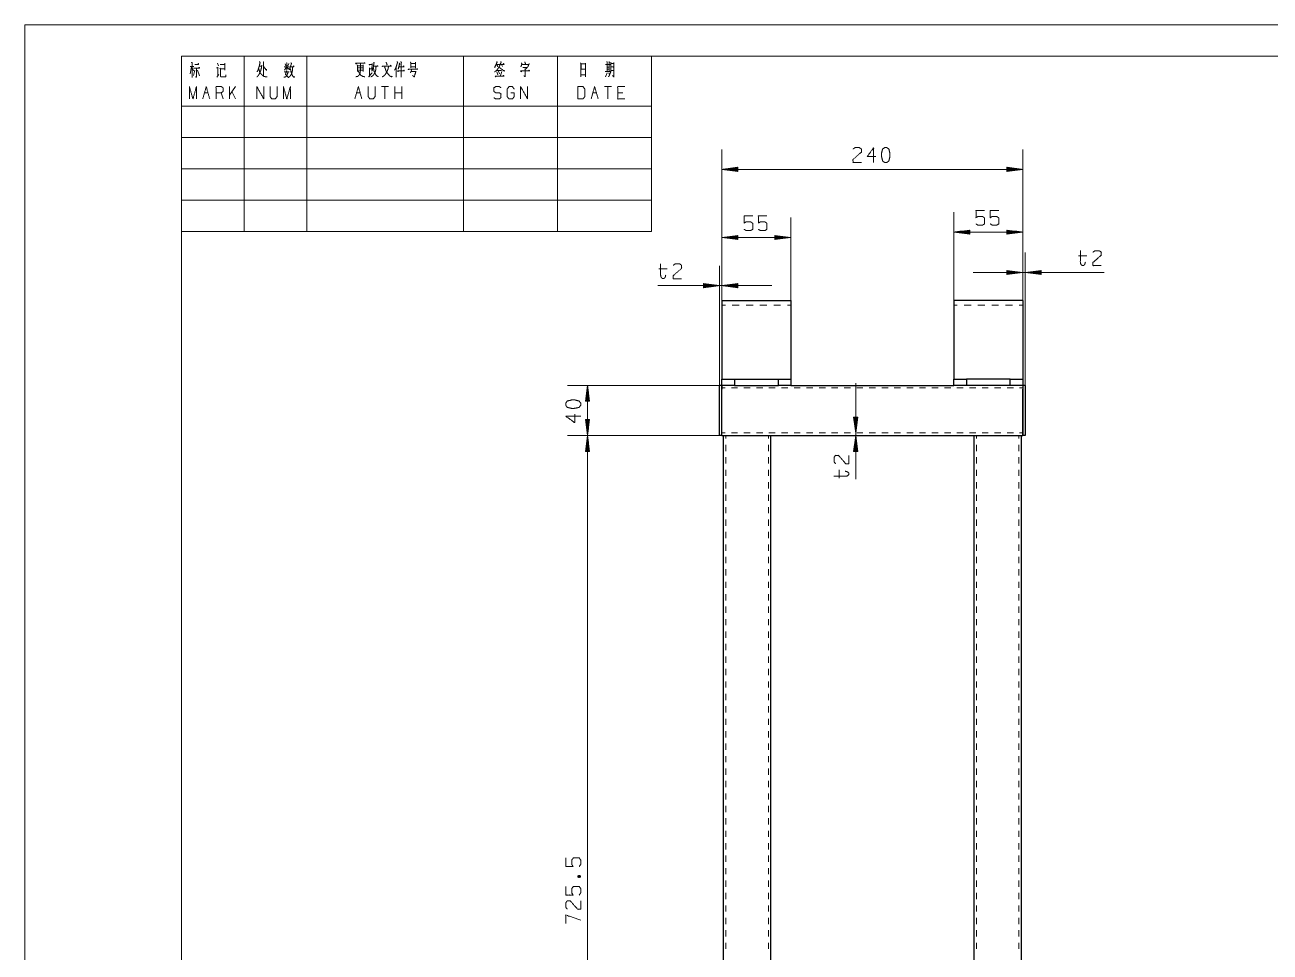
# Model space of a CAD drawing. Header units: millimetres. Extents: x 2210 to 79821, y -19430 to 2344.
# Drawn here: x 3394.1 to 3592.8, y 1641.8 to 1789.8 of the extents above; entities that cross this region are included whole.
import ezdxf

# ---------------------------------------------------------------- set-up
doc = ezdxf.new("R2010")
doc.units = ezdxf.units.MM
doc.layers.add('101', color=7, linetype='Continuous', true_color=0xffffff)

msp = doc.modelspace()

# ---------------------------------------------------------------- linework, layer by layer
at = {"layer": '101', "color": 133, "linetype": 'Continuous', "lineweight": 18}
for p, q in [((3814.08, 1789.82), (3394.08, 1789.82)), ((3394.08, 1789.82), (3394.08, 1492.82)), ((3419.08, 1784.82), (3494.08, 1784.82)), ((3419.08, 1784.82), (3419.08, 1497.82)), ((3419.08, 1784.82), (3494.08, 1784.82)), ((3419.08, 1784.82), (3494.08, 1784.82)), ((3809.08, 1784.82), (3419.08, 1784.82)), ((3419.08, 1784.82), (3419.08, 1756.82)), ((3429.08, 1784.82), (3429.08, 1756.82)), ((3439.08, 1784.82), (3439.08, 1756.82)), ((3464.08, 1784.82), (3464.08, 1756.82)), ((3479.08, 1784.82), (3479.08, 1756.82)), ((3494.08, 1784.82), (3494.08, 1756.82)), ((3419.08, 1776.82), (3494.08, 1776.82)), ((3419.08, 1771.82), (3494.08, 1771.82)), ((3419.08, 1766.82), (3494.08, 1766.82)), ((3419.08, 1761.82), (3494.08, 1761.82)), ((3419.08, 1756.82), (3494.08, 1756.82))]:
    msp.add_line(p, q, dxfattribs=at)
at = {"layer": '101', "color": 72, "linetype": 'Continuous', "lineweight": 18}
for p, q in [((3420.65, 1783.12), (3420.43, 1782.01)), ((3420.44, 1783.19), (3421.06, 1783.19)), ((3420.77, 1782.96), (3420.99, 1782.48)), ((3421.19, 1782.61), (3420.96, 1781.74)), ((3421.64, 1782.59), (3421.95, 1781.7)), ((3424.82, 1783.7), (3424.95, 1783.31)), ((3425.21, 1782.9), (3425.3, 1782.79)), ((3431.5, 1783.23), (3431.85, 1783.23)), ((3435.77, 1783.02), (3435.5, 1782.61)), ((3435.61, 1783.6), (3435.74, 1783.31)), ((3435.96, 1783), (3436.19, 1782.73)), ((3436.22, 1783.64), (3436.03, 1783.31)), ((3447.18, 1782.59), (3448.06, 1782.59)), ((3447.19, 1783.31), (3448.07, 1783.31)), ((3447.19, 1782.96), (3448.06, 1782.96)), ((3448.09, 1783.45), (3448.09, 1782.38)), ((3449.08, 1782.98), (3449.08, 1781.72)), ((3449.09, 1782.83), (3449.43, 1782.83)), ((3449.48, 1783.64), (3449.45, 1782.71)), ((3453.35, 1783.1), (3453.35, 1781.47)), ((3455.63, 1783.68), (3456.4, 1783.68)), ((3455.63, 1783.1), (3456.4, 1783.1)), ((3455.81, 1782.73), (3455.63, 1782.15)), ((3456.41, 1783.87), (3456.41, 1782.92)), ((3470.12, 1783.5), (3470.29, 1783.16)), ((3486.94, 1782.77), (3487.33, 1782.77)), ((3487.3, 1783.95), (3487.4, 1783.81)), ((3424.73, 1781.45), (3425.01, 1781.9)), ((3435.47, 1782.3), (3436.24, 1782.3)), ((3455.68, 1782.38), (3456.41, 1782.38)), ((3469.39, 1782.34), (3469.56, 1781.84)), ((3469.43, 1782.54), (3470.15, 1782.54)), ((3469.68, 1782.44), (3469.84, 1782.03)), ((3470.2, 1782.38), (3470, 1781.72)), ((3486.99, 1782.15), (3486.73, 1781.53)), ((3487.26, 1782.19), (3487.36, 1781.86)), ((3487.83, 1781.76), (3488.08, 1781.51)), ((3422.74, 1778.99), (3423.3, 1778.99)), ((3425.7, 1778), (3425.42, 1778.99)), ((3427.67, 1779.97), (3426.71, 1778.6)), ((3426.71, 1778), (3426.71, 1779.97)), ((3427.67, 1778), (3427.12, 1779.18)), ((3447.02, 1778.99), (3447.57, 1778.99)), ((3452.09, 1779.97), (3450.98, 1779.97)), ((3451.54, 1779.97), (3451.54, 1778)), ((3453.1, 1778), (3453.1, 1779.97)), ((3454.22, 1778.99), (3453.1, 1778.99)), ((3454.22, 1778), (3454.22, 1779.97)), ((3484.73, 1778.99), (3485.28, 1778.99)), ((3487.68, 1779.97), (3486.57, 1779.97)), ((3487.13, 1779.97), (3487.13, 1778)), ((3489.53, 1778.99), (3488.69, 1778.99)), ((3562.25, 1752.96), (3563.58, 1752.96)), ((3495.27, 1750.86), (3496.6, 1750.86)), ((3524.01, 1717.47), (3524.01, 1718.8)), ((3482.33, 1653.77), (3482.75, 1653.93))]:
    msp.add_line(p, q, dxfattribs=at)
at = {"layer": '101', "color": 22, "linetype": 'Continuous', "lineweight": 18}
for p, q in [((3505.33, 1724.86), (3505.33, 1769.93)), ((3553.33, 1724.26), (3553.33, 1769.93)), ((3507.87, 1767.09), (3505.33, 1766.75)), ((3505.33, 1766.75), (3507.87, 1766.42)), ((3505.33, 1766.75), (3553.33, 1766.75)), ((3507.87, 1766.78), (3505.52, 1766.78)), ((3507.87, 1766.73), (3505.52, 1766.73)), ((3507.87, 1766.83), (3505.9, 1766.83)), ((3507.87, 1766.68), (3505.9, 1766.68)), ((3507.87, 1766.88), (3506.29, 1766.88)), ((3507.87, 1766.93), (3506.68, 1766.93)), ((3507.87, 1766.98), (3507.06, 1766.98)), ((3507.87, 1767.03), (3507.45, 1767.03)), ((3507.87, 1767.08), (3507.83, 1767.08)), ((3507.87, 1767.08), (3507.83, 1767.08)), ((3507.87, 1766.42), (3507.87, 1767.09)), ((3550.79, 1767.09), (3550.79, 1766.42)), ((3553.33, 1766.75), (3550.79, 1767.09)), ((3550.79, 1767.08), (3550.82, 1767.08)), ((3550.79, 1767.08), (3550.82, 1767.08)), ((3550.79, 1767.03), (3551.2, 1767.03)), ((3550.79, 1766.98), (3551.59, 1766.98)), ((3550.79, 1766.93), (3551.98, 1766.93)), ((3550.79, 1766.88), (3552.36, 1766.88)), ((3550.79, 1766.83), (3552.75, 1766.83)), ((3550.79, 1766.78), (3553.13, 1766.78)), ((3550.79, 1766.42), (3553.33, 1766.75)), ((3550.79, 1766.73), (3553.13, 1766.73)), ((3550.79, 1766.68), (3552.75, 1766.68)), ((3507.87, 1766.63), (3506.29, 1766.63)), ((3507.87, 1766.57), (3506.68, 1766.57)), ((3507.87, 1766.52), (3507.06, 1766.52)), ((3507.87, 1766.47), (3507.45, 1766.47)), ((3507.87, 1766.42), (3507.83, 1766.42)), ((3507.87, 1766.42), (3507.83, 1766.42)), ((3550.79, 1766.63), (3552.36, 1766.63)), ((3550.79, 1766.57), (3551.98, 1766.57)), ((3550.79, 1766.52), (3551.59, 1766.52)), ((3550.79, 1766.47), (3551.2, 1766.47)), ((3550.79, 1766.42), (3550.82, 1766.42)), ((3550.79, 1766.42), (3550.82, 1766.42)), ((3505.33, 1745.8), (3505.33, 1759.05)), ((3516.33, 1745.8), (3516.33, 1759.05)), ((3542.33, 1745.8), (3542.33, 1759.91)), ((3553.33, 1745.8), (3553.33, 1759.91)), ((3544.87, 1757.07), (3542.33, 1756.73)), ((3544.87, 1756.76), (3542.52, 1756.76)), ((3544.87, 1756.81), (3542.9, 1756.81)), ((3544.87, 1756.86), (3543.29, 1756.86)), ((3544.87, 1756.91), (3543.68, 1756.91)), ((3544.87, 1756.96), (3544.06, 1756.96)), ((3544.87, 1757.01), (3544.45, 1757.01)), ((3544.87, 1757.06), (3544.83, 1757.06)), ((3544.87, 1757.06), (3544.83, 1757.06)), ((3544.87, 1756.4), (3544.87, 1757.07)), ((3553.33, 1756.73), (3550.79, 1757.07)), ((3550.79, 1757.07), (3550.79, 1756.4)), ((3550.79, 1757.06), (3550.82, 1757.06)), ((3550.79, 1757.06), (3550.82, 1757.06)), ((3550.79, 1757.01), (3551.2, 1757.01)), ((3550.79, 1756.96), (3551.59, 1756.96)), ((3550.79, 1756.91), (3551.98, 1756.91)), ((3550.79, 1756.86), (3552.36, 1756.86)), ((3550.79, 1756.81), (3552.75, 1756.81)), ((3550.79, 1756.76), (3553.13, 1756.76)), ((3507.87, 1756.21), (3505.33, 1755.87)), ((3505.33, 1755.87), (3516.33, 1755.87)), ((3505.33, 1755.87), (3507.87, 1755.54)), ((3507.87, 1755.9), (3505.52, 1755.9)), ((3507.87, 1755.85), (3505.52, 1755.85)), ((3507.87, 1755.95), (3505.9, 1755.95)), ((3507.87, 1755.8), (3505.9, 1755.8)), ((3507.87, 1756), (3506.29, 1756)), ((3507.87, 1755.75), (3506.29, 1755.75)), ((3507.87, 1756.05), (3506.68, 1756.05)), ((3507.87, 1755.7), (3506.68, 1755.7)), ((3507.87, 1756.1), (3507.06, 1756.1)), ((3507.87, 1755.64), (3507.06, 1755.64)), ((3507.87, 1756.15), (3507.45, 1756.15)), ((3507.87, 1755.59), (3507.45, 1755.59)), ((3507.87, 1756.2), (3507.83, 1756.2)), ((3507.87, 1756.2), (3507.83, 1756.2)), ((3507.87, 1755.54), (3507.83, 1755.54)), ((3507.87, 1755.54), (3507.83, 1755.54)), ((3507.87, 1755.54), (3507.87, 1756.21)), ((3513.79, 1756.21), (3513.79, 1755.54)), ((3516.33, 1755.87), (3513.79, 1756.21)), ((3513.79, 1756.2), (3513.82, 1756.2)), ((3513.79, 1756.2), (3513.82, 1756.2)), ((3513.79, 1756.15), (3514.2, 1756.15)), ((3513.79, 1756.1), (3514.59, 1756.1)), ((3513.79, 1756.05), (3514.98, 1756.05)), ((3513.79, 1756), (3515.36, 1756)), ((3513.79, 1755.95), (3515.75, 1755.95)), ((3513.79, 1755.9), (3516.13, 1755.9)), ((3513.79, 1755.54), (3516.33, 1755.87)), ((3513.79, 1755.85), (3516.13, 1755.85)), ((3513.79, 1755.8), (3515.75, 1755.8)), ((3513.79, 1755.75), (3515.36, 1755.75)), ((3513.79, 1755.7), (3514.98, 1755.7)), ((3513.79, 1755.64), (3514.59, 1755.64)), ((3513.79, 1755.59), (3514.2, 1755.59)), ((3513.79, 1755.54), (3513.82, 1755.54)), ((3513.79, 1755.54), (3513.82, 1755.54)), ((3553.33, 1756.73), (3542.33, 1756.73)), ((3542.33, 1756.73), (3544.87, 1756.4)), ((3544.87, 1756.71), (3542.52, 1756.71)), ((3544.87, 1756.66), (3542.9, 1756.66)), ((3544.87, 1756.61), (3543.29, 1756.61)), ((3544.87, 1756.56), (3543.68, 1756.56)), ((3544.87, 1756.5), (3544.06, 1756.5)), ((3544.87, 1756.45), (3544.45, 1756.45)), ((3544.87, 1756.4), (3544.83, 1756.4)), ((3544.87, 1756.4), (3544.83, 1756.4)), ((3550.79, 1756.4), (3553.33, 1756.73)), ((3550.79, 1756.71), (3553.13, 1756.71)), ((3550.79, 1756.66), (3552.75, 1756.66)), ((3550.79, 1756.61), (3552.36, 1756.61)), ((3550.79, 1756.56), (3551.98, 1756.56)), ((3550.79, 1756.5), (3551.59, 1756.5)), ((3550.79, 1756.45), (3551.2, 1756.45)), ((3550.79, 1756.4), (3550.82, 1756.4)), ((3550.79, 1756.4), (3550.82, 1756.4)), ((3553.33, 1732.26), (3553.33, 1753.46)), ((3553.73, 1732.26), (3553.73, 1753.46)), ((3504.93, 1732.26), (3504.93, 1751.37)), ((3505.33, 1741.85), (3505.33, 1751.37)), ((3545.39, 1750.29), (3566.31, 1750.29)), ((3553.33, 1750.29), (3550.79, 1750.62)), ((3550.79, 1750.62), (3550.82, 1750.62)), ((3550.79, 1750.62), (3550.79, 1749.95)), ((3550.79, 1750.62), (3550.82, 1750.62)), ((3550.79, 1750.57), (3551.2, 1750.57)), ((3550.79, 1750.52), (3551.59, 1750.52)), ((3550.79, 1750.47), (3551.98, 1750.47)), ((3550.79, 1750.41), (3552.36, 1750.41)), ((3550.79, 1750.36), (3552.75, 1750.36)), ((3550.79, 1750.31), (3553.13, 1750.31)), ((3550.79, 1749.95), (3553.33, 1750.29)), ((3550.79, 1750.26), (3553.13, 1750.26)), ((3550.79, 1750.21), (3552.75, 1750.21)), ((3550.79, 1750.16), (3552.36, 1750.16)), ((3550.79, 1750.11), (3551.98, 1750.11)), ((3550.79, 1750.06), (3551.59, 1750.06)), ((3550.79, 1750.01), (3551.2, 1750.01)), ((3550.79, 1749.96), (3550.82, 1749.96)), ((3550.79, 1749.96), (3550.82, 1749.96)), ((3556.27, 1750.62), (3553.73, 1750.29)), ((3553.73, 1750.29), (3556.27, 1749.95)), ((3556.27, 1750.31), (3553.92, 1750.31)), ((3556.27, 1750.26), (3553.92, 1750.26)), ((3556.27, 1750.36), (3554.3, 1750.36)), ((3556.27, 1750.21), (3554.3, 1750.21)), ((3556.27, 1750.41), (3554.69, 1750.41)), ((3556.27, 1750.16), (3554.69, 1750.16)), ((3556.27, 1750.47), (3555.08, 1750.47)), ((3556.27, 1750.11), (3555.08, 1750.11)), ((3556.27, 1750.52), (3555.46, 1750.52)), ((3556.27, 1750.06), (3555.46, 1750.06)), ((3556.27, 1750.57), (3555.85, 1750.57)), ((3556.27, 1750.01), (3555.85, 1750.01)), ((3556.27, 1750.62), (3556.23, 1750.62)), ((3556.27, 1750.62), (3556.23, 1750.62)), ((3556.27, 1749.96), (3556.23, 1749.96)), ((3556.27, 1749.96), (3556.23, 1749.96)), ((3556.27, 1749.95), (3556.27, 1750.62)), ((3513.26, 1748.19), (3495.09, 1748.19)), ((3502.39, 1748.53), (3502.39, 1747.86)), ((3504.93, 1748.19), (3502.39, 1748.53)), ((3502.39, 1748.52), (3502.42, 1748.52)), ((3502.39, 1748.52), (3502.42, 1748.52)), ((3502.39, 1748.47), (3502.8, 1748.47)), ((3502.39, 1748.42), (3503.19, 1748.42)), ((3502.39, 1748.37), (3503.58, 1748.37)), ((3502.39, 1748.32), (3503.96, 1748.32)), ((3502.39, 1748.27), (3504.35, 1748.27)), ((3502.39, 1748.22), (3504.73, 1748.22)), ((3502.39, 1747.86), (3504.93, 1748.19)), ((3502.39, 1748.17), (3504.73, 1748.17)), ((3502.39, 1748.12), (3504.35, 1748.12)), ((3502.39, 1748.07), (3503.96, 1748.07)), ((3502.39, 1748.02), (3503.58, 1748.02)), ((3502.39, 1747.97), (3503.19, 1747.97)), ((3502.39, 1747.92), (3502.8, 1747.92)), ((3502.39, 1747.86), (3502.42, 1747.86)), ((3502.39, 1747.86), (3502.42, 1747.86)), ((3507.87, 1748.53), (3505.33, 1748.19)), ((3505.33, 1748.19), (3507.87, 1747.86)), ((3507.87, 1748.22), (3505.52, 1748.22)), ((3507.87, 1748.17), (3505.52, 1748.17)), ((3507.87, 1748.27), (3505.9, 1748.27)), ((3507.87, 1748.12), (3505.9, 1748.12)), ((3507.87, 1748.32), (3506.29, 1748.32)), ((3507.87, 1748.07), (3506.29, 1748.07)), ((3507.87, 1748.37), (3506.68, 1748.37)), ((3507.87, 1748.02), (3506.68, 1748.02)), ((3507.87, 1748.42), (3507.06, 1748.42)), ((3507.87, 1747.97), (3507.06, 1747.97)), ((3507.87, 1748.47), (3507.45, 1748.47)), ((3507.87, 1747.92), (3507.45, 1747.92)), ((3507.87, 1748.52), (3507.83, 1748.52)), ((3507.87, 1748.52), (3507.83, 1748.52)), ((3507.87, 1747.86), (3507.83, 1747.86)), ((3507.87, 1747.86), (3507.83, 1747.86)), ((3507.87, 1747.86), (3507.87, 1748.53)), ((3504.93, 1732.26), (3480.7, 1732.26)), ((3483.87, 1732.26), (3483.54, 1729.72)), ((3483.69, 1729.72), (3483.69, 1730.91)), ((3483.74, 1729.72), (3483.74, 1731.3)), ((3483.8, 1729.72), (3483.8, 1731.68)), ((3483.85, 1729.72), (3483.85, 1732.07)), ((3483.87, 1724.26), (3483.87, 1732.26)), ((3484.21, 1729.72), (3483.87, 1732.26)), ((3483.9, 1729.72), (3483.9, 1732.07)), ((3483.95, 1729.72), (3483.95, 1731.68)), ((3484, 1729.72), (3484, 1731.3)), ((3484.05, 1729.72), (3484.05, 1730.91)), ((3526.68, 1717.3), (3526.68, 1732.6)), ((3483.54, 1729.72), (3483.54, 1729.75)), ((3483.54, 1729.72), (3483.54, 1729.75)), ((3483.54, 1729.72), (3484.21, 1729.72)), ((3483.59, 1729.72), (3483.59, 1730.14)), ((3483.64, 1729.72), (3483.64, 1730.52)), ((3484.1, 1729.72), (3484.1, 1730.52)), ((3484.15, 1729.72), (3484.15, 1730.14)), ((3484.2, 1729.72), (3484.2, 1729.75)), ((3484.2, 1729.72), (3484.2, 1729.75)), ((3526.34, 1727.2), (3526.68, 1724.66)), ((3527.01, 1727.2), (3526.34, 1727.2)), ((3526.35, 1727.2), (3526.35, 1727.17)), ((3526.35, 1727.2), (3526.35, 1727.17)), ((3526.4, 1727.2), (3526.4, 1726.78)), ((3526.45, 1727.2), (3526.45, 1726.4)), ((3526.5, 1727.2), (3526.5, 1726.01)), ((3526.55, 1727.2), (3526.55, 1725.62)), ((3526.6, 1727.2), (3526.6, 1725.24)), ((3526.65, 1727.2), (3526.65, 1724.85)), ((3526.68, 1724.66), (3527.01, 1727.2)), ((3526.7, 1727.2), (3526.7, 1724.85)), ((3526.75, 1727.2), (3526.75, 1725.24)), ((3526.81, 1727.2), (3526.81, 1725.62)), ((3526.86, 1727.2), (3526.86, 1726.01)), ((3526.91, 1727.2), (3526.91, 1726.4)), ((3526.96, 1727.2), (3526.96, 1726.78)), ((3527.01, 1727.2), (3527.01, 1727.17)), ((3527.01, 1727.2), (3527.01, 1727.17)), ((3483.54, 1726.8), (3483.87, 1724.26)), ((3484.21, 1726.8), (3483.54, 1726.8)), ((3483.54, 1726.8), (3483.54, 1726.77)), ((3483.54, 1726.8), (3483.54, 1726.77)), ((3483.59, 1726.8), (3483.59, 1726.38)), ((3483.64, 1726.8), (3483.64, 1726)), ((3483.69, 1726.8), (3483.69, 1725.61)), ((3483.74, 1726.8), (3483.74, 1725.22)), ((3483.8, 1726.8), (3483.8, 1724.84)), ((3483.85, 1726.8), (3483.85, 1724.45)), ((3483.87, 1724.26), (3484.21, 1726.8)), ((3483.9, 1726.8), (3483.9, 1724.45)), ((3483.95, 1726.8), (3483.95, 1724.84)), ((3484, 1726.8), (3484, 1725.22)), ((3484.05, 1726.8), (3484.05, 1725.61)), ((3484.1, 1726.8), (3484.1, 1726)), ((3484.15, 1726.8), (3484.15, 1726.38)), ((3484.2, 1726.8), (3484.2, 1726.77)), ((3484.2, 1726.8), (3484.2, 1726.77)), ((3505.93, 1724.26), (3480.7, 1724.26)), ((3504.93, 1724.26), (3480.7, 1724.26)), ((3483.87, 1724.26), (3483.54, 1721.72)), ((3483.74, 1721.72), (3483.74, 1723.3)), ((3483.8, 1721.72), (3483.8, 1723.68)), ((3483.85, 1721.72), (3483.85, 1724.07)), ((3484.21, 1721.72), (3483.87, 1724.26)), ((3483.87, 1579.16), (3483.87, 1724.26)), ((3483.9, 1721.72), (3483.9, 1724.07)), ((3483.95, 1721.72), (3483.95, 1723.68)), ((3484, 1721.72), (3484, 1723.3)), ((3526.68, 1724.26), (3526.34, 1721.72)), ((3526.55, 1721.72), (3526.55, 1723.3)), ((3526.6, 1721.72), (3526.6, 1723.68)), ((3526.65, 1721.72), (3526.65, 1724.07)), ((3527.01, 1721.72), (3526.68, 1724.26)), ((3526.7, 1721.72), (3526.7, 1724.07)), ((3526.75, 1721.72), (3526.75, 1723.68)), ((3526.81, 1721.72), (3526.81, 1723.3)), ((3483.54, 1721.72), (3483.54, 1721.75)), ((3483.54, 1721.72), (3483.54, 1721.75)), ((3483.54, 1721.72), (3484.21, 1721.72)), ((3483.59, 1721.72), (3483.59, 1722.14)), ((3483.64, 1721.72), (3483.64, 1722.52)), ((3483.69, 1721.72), (3483.69, 1722.91)), ((3484.05, 1721.72), (3484.05, 1722.91)), ((3484.1, 1721.72), (3484.1, 1722.52)), ((3484.15, 1721.72), (3484.15, 1722.14)), ((3484.2, 1721.72), (3484.2, 1721.75)), ((3484.2, 1721.72), (3484.2, 1721.75)), ((3526.34, 1721.72), (3527.01, 1721.72)), ((3526.35, 1721.72), (3526.35, 1721.75)), ((3526.35, 1721.72), (3526.35, 1721.75)), ((3526.4, 1721.72), (3526.4, 1722.14)), ((3526.45, 1721.72), (3526.45, 1722.52)), ((3526.5, 1721.72), (3526.5, 1722.91)), ((3526.86, 1721.72), (3526.86, 1722.91)), ((3526.91, 1721.72), (3526.91, 1722.52)), ((3526.96, 1721.72), (3526.96, 1722.14)), ((3527.01, 1721.72), (3527.01, 1721.75)), ((3527.01, 1721.72), (3527.01, 1721.75))]:
    msp.add_line(p, q, dxfattribs=at)
at = {"layer": '101', "color": 92, "linetype": 'Continuous', "lineweight": 25}
for p, q in [((3505.33, 1745.8), (3516.33, 1745.8)), ((3505.33, 1745.8), (3505.33, 1743.26)), ((3516.33, 1745.8), (3516.33, 1743.26)), ((3553.33, 1745.8), (3542.33, 1745.8)), ((3542.33, 1745.8), (3542.33, 1743.26)), ((3553.33, 1745.8), (3553.33, 1743.26)), ((3505.33, 1741.85), (3505.33, 1734.26)), ((3516.33, 1741.85), (3516.33, 1734.26)), ((3542.33, 1741.85), (3542.33, 1734.26)), ((3553.33, 1741.85), (3553.33, 1734.26)), ((3505.33, 1733.26), (3507.33, 1733.26)), ((3505.33, 1732.26), (3505.33, 1733.26)), ((3507.33, 1733.26), (3507.33, 1732.26)), ((3507.33, 1733.26), (3514.33, 1733.26)), ((3514.33, 1733.26), (3516.33, 1733.26)), ((3514.33, 1732.26), (3514.33, 1733.26)), ((3516.33, 1733.26), (3516.33, 1732.26)), ((3542.33, 1732.26), (3542.33, 1733.26)), ((3542.33, 1733.26), (3544.33, 1733.26)), ((3551.33, 1733.26), (3544.33, 1733.26)), ((3544.33, 1733.26), (3544.33, 1732.26)), ((3551.33, 1733.26), (3553.33, 1733.26)), ((3551.33, 1732.26), (3551.33, 1733.26)), ((3553.33, 1733.26), (3553.33, 1732.26)), ((3507.33, 1732.26), (3505.33, 1732.26)), ((3505.33, 1724.86), (3505.33, 1731.66)), ((3507.33, 1732.26), (3514.33, 1732.26)), ((3516.33, 1732.26), (3514.33, 1732.26)), ((3516.33, 1732.26), (3542.33, 1732.26)), ((3544.33, 1732.26), (3542.33, 1732.26)), ((3551.33, 1732.26), (3544.33, 1732.26)), ((3553.33, 1732.26), (3551.33, 1732.26)), ((3553.33, 1724.86), (3553.33, 1731.66)), ((3505.33, 1724.26), (3507.63, 1724.26)), ((3505.53, 1724.26), (3505.53, 1579.16)), ((3511.02, 1724.26), (3547.63, 1724.26)), ((3513.13, 1579.16), (3513.13, 1724.26)), ((3545.53, 1724.26), (3545.53, 1579.16)), ((3551.02, 1724.26), (3553.33, 1724.26)), ((3553.13, 1579.16), (3553.13, 1724.26))]:
    msp.add_line(p, q, dxfattribs=at)
at = {"layer": '101', "color": 53, "linetype": 'Continuous', "lineweight": 18}
for p, q in [((3505.33, 1745.09), (3505.88, 1745.09)), ((3506.98, 1745.09), (3508.08, 1745.09)), ((3509.18, 1745.09), (3510.28, 1745.09)), ((3511.38, 1745.09), (3512.48, 1745.09)), ((3513.58, 1745.09), (3514.68, 1745.09)), ((3515.78, 1745.09), (3516.33, 1745.09)), ((3542.88, 1745.09), (3542.33, 1745.09)), ((3545.08, 1745.09), (3543.98, 1745.09)), ((3547.28, 1745.09), (3546.18, 1745.09)), ((3549.48, 1745.09), (3548.38, 1745.09)), ((3551.68, 1745.09), (3550.58, 1745.09)), ((3553.33, 1745.09), (3552.78, 1745.09)), ((3505.33, 1731.86), (3505.83, 1731.86)), ((3506.83, 1731.86), (3507.83, 1731.86)), ((3508.83, 1731.86), (3509.83, 1731.86)), ((3510.83, 1731.86), (3511.83, 1731.86)), ((3512.83, 1731.86), (3513.83, 1731.86)), ((3514.83, 1731.86), (3515.83, 1731.86)), ((3516.83, 1731.86), (3517.83, 1731.86)), ((3518.83, 1731.86), (3519.83, 1731.86)), ((3520.83, 1731.86), (3521.83, 1731.86)), ((3522.83, 1731.86), (3523.83, 1731.86)), ((3524.83, 1731.86), (3525.83, 1731.86)), ((3526.83, 1731.86), (3527.83, 1731.86)), ((3528.83, 1731.86), (3529.83, 1731.86)), ((3530.83, 1731.86), (3531.83, 1731.86)), ((3532.83, 1731.86), (3533.83, 1731.86)), ((3534.83, 1731.86), (3535.83, 1731.86)), ((3536.83, 1731.86), (3537.83, 1731.86)), ((3538.83, 1731.86), (3539.83, 1731.86)), ((3540.83, 1731.86), (3541.83, 1731.86)), ((3542.83, 1731.86), (3543.83, 1731.86)), ((3544.83, 1731.86), (3545.83, 1731.86)), ((3546.83, 1731.86), (3547.83, 1731.86)), ((3548.83, 1731.86), (3549.83, 1731.86)), ((3550.83, 1731.86), (3551.83, 1731.86)), ((3552.83, 1731.86), (3553.33, 1731.86)), ((3505.33, 1724.66), (3505.83, 1724.66)), ((3505.93, 1724.26), (3505.93, 1723.76)), ((3506.83, 1724.66), (3507.83, 1724.66)), ((3508.83, 1724.66), (3509.83, 1724.66)), ((3510.83, 1724.66), (3511.83, 1724.66)), ((3512.73, 1723.76), (3512.73, 1724.26)), ((3512.83, 1724.66), (3513.83, 1724.66)), ((3514.83, 1724.66), (3515.83, 1724.66)), ((3516.83, 1724.66), (3517.83, 1724.66)), ((3518.83, 1724.66), (3519.83, 1724.66)), ((3520.83, 1724.66), (3521.83, 1724.66)), ((3522.83, 1724.66), (3523.83, 1724.66)), ((3524.83, 1724.66), (3525.83, 1724.66)), ((3526.83, 1724.66), (3527.83, 1724.66)), ((3528.83, 1724.66), (3529.83, 1724.66)), ((3530.83, 1724.66), (3531.83, 1724.66)), ((3532.83, 1724.66), (3533.83, 1724.66)), ((3534.83, 1724.66), (3535.83, 1724.66)), ((3536.83, 1724.66), (3537.83, 1724.66)), ((3538.83, 1724.66), (3539.83, 1724.66)), ((3540.83, 1724.66), (3541.83, 1724.66)), ((3542.83, 1724.66), (3543.83, 1724.66)), ((3544.83, 1724.66), (3545.83, 1724.66)), ((3545.93, 1724.26), (3545.93, 1723.76)), ((3546.83, 1724.66), (3547.83, 1724.66)), ((3548.83, 1724.66), (3549.83, 1724.66)), ((3550.83, 1724.66), (3551.83, 1724.66)), ((3552.73, 1723.76), (3552.73, 1724.26)), ((3552.83, 1724.66), (3553.33, 1724.66)), ((3505.93, 1722.77), (3505.93, 1721.78)), ((3512.73, 1721.78), (3512.73, 1722.77)), ((3545.93, 1722.77), (3545.93, 1721.78)), ((3552.73, 1721.78), (3552.73, 1722.77)), ((3505.93, 1720.78), (3505.93, 1719.79)), ((3512.73, 1719.79), (3512.73, 1720.78)), ((3545.93, 1720.78), (3545.93, 1719.79)), ((3552.73, 1719.79), (3552.73, 1720.78)), ((3505.93, 1718.79), (3505.93, 1717.8)), ((3512.73, 1717.8), (3512.73, 1718.79)), ((3545.93, 1718.79), (3545.93, 1717.8)), ((3552.73, 1717.8), (3552.73, 1718.79)), ((3505.93, 1716.81), (3505.93, 1715.81)), ((3512.73, 1715.81), (3512.73, 1716.81)), ((3545.93, 1716.81), (3545.93, 1715.81)), ((3552.73, 1715.81), (3552.73, 1716.81)), ((3505.93, 1714.82), (3505.93, 1713.82)), ((3512.73, 1713.82), (3512.73, 1714.82)), ((3545.93, 1714.82), (3545.93, 1713.82)), ((3552.73, 1713.82), (3552.73, 1714.82)), ((3505.93, 1712.83), (3505.93, 1711.84)), ((3512.73, 1711.84), (3512.73, 1712.83)), ((3545.93, 1712.83), (3545.93, 1711.84)), ((3552.73, 1711.84), (3552.73, 1712.83)), ((3505.93, 1710.84), (3505.93, 1709.85)), ((3512.73, 1709.85), (3512.73, 1710.84)), ((3545.93, 1710.84), (3545.93, 1709.85)), ((3552.73, 1709.85), (3552.73, 1710.84)), ((3505.93, 1708.86), (3505.93, 1707.86)), ((3512.73, 1707.86), (3512.73, 1708.86)), ((3545.93, 1708.86), (3545.93, 1707.86)), ((3552.73, 1707.86), (3552.73, 1708.86)), ((3505.93, 1706.87), (3505.93, 1705.87)), ((3512.73, 1705.87), (3512.73, 1706.87)), ((3545.93, 1706.87), (3545.93, 1705.87)), ((3552.73, 1705.87), (3552.73, 1706.87)), ((3505.93, 1704.88), (3505.93, 1703.89)), ((3512.73, 1703.89), (3512.73, 1704.88)), ((3545.93, 1704.88), (3545.93, 1703.89)), ((3552.73, 1703.89), (3552.73, 1704.88)), ((3505.93, 1702.89), (3505.93, 1701.9)), ((3512.73, 1701.9), (3512.73, 1702.89)), ((3545.93, 1702.89), (3545.93, 1701.9)), ((3552.73, 1701.9), (3552.73, 1702.89)), ((3505.93, 1700.9), (3505.93, 1699.91)), ((3512.73, 1699.91), (3512.73, 1700.9)), ((3545.93, 1700.9), (3545.93, 1699.91)), ((3552.73, 1699.91), (3552.73, 1700.9)), ((3505.93, 1698.92), (3505.93, 1697.92)), ((3512.73, 1697.92), (3512.73, 1698.92)), ((3545.93, 1698.92), (3545.93, 1697.92)), ((3552.73, 1697.92), (3552.73, 1698.92)), ((3505.93, 1696.93), (3505.93, 1695.94)), ((3512.73, 1695.94), (3512.73, 1696.93)), ((3545.93, 1696.93), (3545.93, 1695.94)), ((3552.73, 1695.94), (3552.73, 1696.93)), ((3505.93, 1694.94), (3505.93, 1693.95)), ((3512.73, 1693.95), (3512.73, 1694.94)), ((3545.93, 1694.94), (3545.93, 1693.95)), ((3552.73, 1693.95), (3552.73, 1694.94)), ((3505.93, 1692.95), (3505.93, 1691.96)), ((3512.73, 1691.96), (3512.73, 1692.95)), ((3545.93, 1692.95), (3545.93, 1691.96)), ((3552.73, 1691.96), (3552.73, 1692.95)), ((3505.93, 1690.97), (3505.93, 1689.97)), ((3512.73, 1689.97), (3512.73, 1690.97)), ((3545.93, 1690.97), (3545.93, 1689.97)), ((3552.73, 1689.97), (3552.73, 1690.97)), ((3505.93, 1688.98), (3505.93, 1687.98)), ((3512.73, 1687.98), (3512.73, 1688.98)), ((3545.93, 1688.98), (3545.93, 1687.98)), ((3552.73, 1687.98), (3552.73, 1688.98)), ((3505.93, 1686.99), (3505.93, 1686)), ((3512.73, 1686), (3512.73, 1686.99)), ((3545.93, 1686.99), (3545.93, 1686)), ((3552.73, 1686), (3552.73, 1686.99)), ((3505.93, 1685), (3505.93, 1684.01)), ((3512.73, 1684.01), (3512.73, 1685)), ((3545.93, 1685), (3545.93, 1684.01)), ((3552.73, 1684.01), (3552.73, 1685)), ((3505.93, 1683.02), (3505.93, 1682.02)), ((3512.73, 1682.02), (3512.73, 1683.02)), ((3545.93, 1683.02), (3545.93, 1682.02)), ((3552.73, 1682.02), (3552.73, 1683.02)), ((3505.93, 1681.03), (3505.93, 1680.03)), ((3512.73, 1680.03), (3512.73, 1681.03)), ((3545.93, 1681.03), (3545.93, 1680.03)), ((3552.73, 1680.03), (3552.73, 1681.03)), ((3505.93, 1679.04), (3505.93, 1678.05)), ((3512.73, 1678.05), (3512.73, 1679.04)), ((3545.93, 1679.04), (3545.93, 1678.05)), ((3552.73, 1678.05), (3552.73, 1679.04)), ((3505.93, 1677.05), (3505.93, 1676.06)), ((3512.73, 1676.06), (3512.73, 1677.05)), ((3545.93, 1677.05), (3545.93, 1676.06)), ((3552.73, 1676.06), (3552.73, 1677.05)), ((3505.93, 1675.06), (3505.93, 1674.07)), ((3512.73, 1674.07), (3512.73, 1675.06)), ((3545.93, 1675.06), (3545.93, 1674.07)), ((3552.73, 1674.07), (3552.73, 1675.06)), ((3505.93, 1673.08), (3505.93, 1672.08)), ((3512.73, 1672.08), (3512.73, 1673.08)), ((3545.93, 1673.08), (3545.93, 1672.08)), ((3552.73, 1672.08), (3552.73, 1673.08)), ((3505.93, 1671.09), (3505.93, 1670.1)), ((3512.73, 1670.1), (3512.73, 1671.09)), ((3545.93, 1671.09), (3545.93, 1670.1)), ((3552.73, 1670.1), (3552.73, 1671.09)), ((3505.93, 1669.1), (3505.93, 1668.11)), ((3512.73, 1668.11), (3512.73, 1669.1)), ((3545.93, 1669.1), (3545.93, 1668.11)), ((3552.73, 1668.11), (3552.73, 1669.1)), ((3505.93, 1667.11), (3505.93, 1666.12)), ((3512.73, 1666.12), (3512.73, 1667.11)), ((3545.93, 1667.11), (3545.93, 1666.12)), ((3552.73, 1666.12), (3552.73, 1667.11)), ((3505.93, 1665.13), (3505.93, 1664.13)), ((3512.73, 1664.13), (3512.73, 1665.13)), ((3545.93, 1665.13), (3545.93, 1664.13)), ((3552.73, 1664.13), (3552.73, 1665.13)), ((3505.93, 1663.14), (3505.93, 1662.15)), ((3512.73, 1662.15), (3512.73, 1663.14)), ((3545.93, 1663.14), (3545.93, 1662.15)), ((3552.73, 1662.15), (3552.73, 1663.14)), ((3505.93, 1661.15), (3505.93, 1660.16)), ((3512.73, 1660.16), (3512.73, 1661.15)), ((3545.93, 1661.15), (3545.93, 1660.16)), ((3552.73, 1660.16), (3552.73, 1661.15)), ((3505.93, 1659.16), (3505.93, 1658.17)), ((3512.73, 1658.17), (3512.73, 1659.16)), ((3545.93, 1659.16), (3545.93, 1658.17)), ((3552.73, 1658.17), (3552.73, 1659.16)), ((3505.93, 1657.18), (3505.93, 1656.18)), ((3512.73, 1656.18), (3512.73, 1657.18)), ((3545.93, 1657.18), (3545.93, 1656.18)), ((3552.73, 1656.18), (3552.73, 1657.18)), ((3505.93, 1655.19), (3505.93, 1654.19)), ((3512.73, 1654.19), (3512.73, 1655.19)), ((3545.93, 1655.19), (3545.93, 1654.19)), ((3552.73, 1654.19), (3552.73, 1655.19)), ((3505.93, 1653.2), (3505.93, 1652.21)), ((3512.73, 1652.21), (3512.73, 1653.2)), ((3545.93, 1653.2), (3545.93, 1652.21)), ((3552.73, 1652.21), (3552.73, 1653.2)), ((3505.93, 1651.21), (3505.93, 1650.22)), ((3512.73, 1650.22), (3512.73, 1651.21)), ((3545.93, 1651.21), (3545.93, 1650.22)), ((3552.73, 1650.22), (3552.73, 1651.21)), ((3505.93, 1649.23), (3505.93, 1648.23)), ((3512.73, 1648.23), (3512.73, 1649.23)), ((3545.93, 1649.23), (3545.93, 1648.23)), ((3552.73, 1648.23), (3552.73, 1649.23)), ((3505.93, 1647.24), (3505.93, 1646.24)), ((3512.73, 1646.24), (3512.73, 1647.24)), ((3545.93, 1647.24), (3545.93, 1646.24)), ((3552.73, 1646.24), (3552.73, 1647.24)), ((3505.93, 1645.25), (3505.93, 1644.26)), ((3512.73, 1644.26), (3512.73, 1645.25)), ((3545.93, 1645.25), (3545.93, 1644.26)), ((3552.73, 1644.26), (3552.73, 1645.25)), ((3505.93, 1643.26), (3505.93, 1642.27)), ((3512.73, 1642.27), (3512.73, 1643.26)), ((3545.93, 1643.26), (3545.93, 1642.27)), ((3552.73, 1642.27), (3552.73, 1643.26))]:
    msp.add_line(p, q, dxfattribs=at)
at = {"layer": '101', "color": 72, "linetype": 'Continuous', "lineweight": 25}
for p, q in [((3505.33, 1732.26), (3504.93, 1732.26)), ((3504.93, 1724.86), (3504.93, 1731.66)), ((3505.33, 1724.86), (3505.33, 1731.66)), ((3553.73, 1732.26), (3553.33, 1732.26)), ((3553.33, 1731.66), (3553.33, 1724.86)), ((3553.73, 1731.66), (3553.73, 1724.86)), ((3505.33, 1724.26), (3504.93, 1724.26)), ((3553.73, 1724.26), (3553.33, 1724.26))]:
    msp.add_line(p, q, dxfattribs=at)
at = {"layer": '101', "color": 72, "linetype": 'Continuous', "lineweight": 18}
for points, knots in [([(3420.65, 1783.89), (3420.75, 1783.77), (3420.75, 1781.43)], [0, 0, 0.064393, 1, 1]), ([(3421, 1782.9), (3421.95, 1782.9), (3421.89, 1783.06), (3421.82, 1782.92)], [0, 0, 0.737857, 0.874089, 1, 1]), ([(3421.18, 1783.52), (3421.8, 1783.52), (3421.76, 1783.64), (3421.72, 1783.56)], [0, 0, 0.736257, 0.890366, 1, 1]), ([(3421.44, 1782.9), (3421.44, 1781.47), (3421.28, 1781.55)], [0, 0, 0.887515, 1, 1]), ([(3424.63, 1782.96), (3424.88, 1782.96), (3424.88, 1783.08), (3424.88, 1781.63)], [0, 0, 0.136549, 0.204721, 1, 1]), ([(3425.36, 1783.52), (3425.29, 1783.45), (3425.23, 1783.52), (3425.96, 1783.52), (3425.96, 1783.7), (3425.96, 1782.61), (3425.96, 1782.79), (3425.3, 1782.79), (3425.3, 1781.65), (3425.32, 1781.57), (3425.43, 1781.53), (3426.12, 1781.53), (3426.12, 1781.84)], [0, 0, 0.017819, 0.033666, 0.169515, 0.204099, 0.407776, 0.442364, 0.564628, 0.775991, 0.791603, 0.814658, 0.942357, 1, 1]), ([(3431.88, 1783.37), (3431.79, 1782.77), (3431.73, 1782.59), (3431.7, 1782.44), (3431.61, 1782.3), (3431.54, 1782.13), (3431.5, 1782.01), (3431.39, 1781.84), (3431.31, 1781.72), (3431.11, 1781.53)], [0, 0, 0.296659, 0.392137, 0.46442, 0.547267, 0.635799, 0.700206, 0.795426, 0.869797, 1, 1]), ([(3431.54, 1783.95), (3431.61, 1783.77), (3431.54, 1783.5), (3431.51, 1783.35), (3431.45, 1783.16), (3431.39, 1782.96), (3431.33, 1782.77), (3431.29, 1782.61), (3431.22, 1782.48), (3431.13, 1782.34)], [0, 0, 0.116545, 0.278927, 0.365002, 0.478708, 0.603961, 0.717668, 0.817418, 0.901357, 1, 1]), ([(3431.39, 1782.83), (3431.45, 1782.69), (3431.5, 1782.52), (3431.52, 1782.38), (3431.67, 1782.09), (3431.74, 1782.01), (3431.95, 1781.8), (3432.07, 1781.7), (3432.21, 1781.61), (3432.42, 1781.55), (3432.61, 1781.55), (3432.75, 1781.53)], [0, 0, 0.075191, 0.157626, 0.228751, 0.384956, 0.438117, 0.578248, 0.65344, 0.734339, 0.837348, 0.928887, 1, 1]), ([(3432.12, 1783.93), (3432.18, 1783.79), (3432.18, 1781.7)], [0, 0, 0.06955, 1, 1]), ([(3432.15, 1783.21), (3432.64, 1782.54), (3432.64, 1782.73)], [0, 0, 0.814818, 1, 1]), ([(3435.81, 1783.77), (3435.94, 1783.7), (3435.88, 1783.74), (3435.88, 1782.59), (3435.88, 1783.12), (3435.47, 1783.12), (3436.29, 1783.12)], [0, 0, 0.046318, 0.069123, 0.437816, 0.608997, 0.739331, 1, 1]), ([(3436.81, 1783.02), (3436.81, 1782.77), (3436.78, 1782.5), (3436.7, 1782.21), (3436.59, 1781.92), (3436.46, 1781.72), (3436.31, 1781.53), (3436.1, 1781.41)], [0, 0, 0.134106, 0.280228, 0.441583, 0.610314, 0.742762, 0.870657, 1, 1]), ([(3436.54, 1783.79), (3436.67, 1783.64), (3436.63, 1783.68), (3436.29, 1782.63)], [0, 0, 0.143537, 0.187773, 1, 1]), ([(3436.46, 1782.83), (3436.5, 1782.63), (3436.54, 1782.38), (3436.63, 1782.09), (3436.75, 1781.8), (3436.88, 1781.57), (3437.07, 1781.43), (3437.11, 1781.57)], [0, 0, 0.122124, 0.267694, 0.442444, 0.622807, 0.774615, 0.912625, 1, 1]), ([(3436.51, 1783.1), (3437.01, 1783.1), (3436.98, 1783.27), (3436.92, 1783.16)], [0, 0, 0.634119, 0.848445, 1, 1]), ([(3446.99, 1783.68), (3446.96, 1783.58), (3446.87, 1783.7), (3448.35, 1783.7), (3448.28, 1783.81), (3448.22, 1783.7)], [0, 0, 0.054227, 0.130909, 0.87613, 0.940043, 1, 1]), ([(3447.65, 1783.7), (3447.65, 1782.54), (3447.6, 1782.4), (3447.59, 1782.23), (3447.53, 1782.03), (3447.46, 1781.86), (3447.37, 1781.74), (3447.24, 1781.63), (3447.1, 1781.57), (3446.9, 1781.55)], [0, 0, 0.455623, 0.515134, 0.580482, 0.665033, 0.736192, 0.79598, 0.861823, 0.919058, 1, 1]), ([(3447.09, 1783.45), (3447.18, 1783.31), (3447.18, 1782.4)], [0, 0, 0.156848, 1, 1]), ([(3449.14, 1783.48), (3449.07, 1783.39), (3449.01, 1783.48), (3449.45, 1783.48)], [0, 0, 0.169755, 0.325542, 1, 1]), ([(3450.12, 1783.19), (3450.1, 1782.98), (3450.08, 1782.77), (3450.05, 1782.54), (3449.99, 1782.34), (3449.91, 1782.15), (3449.83, 1782.01), (3449.72, 1781.84), (3449.62, 1781.74), (3449.49, 1781.63), (3449.28, 1781.53)], [0, 0, 0.105429, 0.211651, 0.328282, 0.437572, 0.539265, 0.625346, 0.724284, 0.79827, 0.883378, 1, 1]), ([(3449.75, 1783.87), (3449.8, 1783.79), (3449.71, 1783.23), (3449.59, 1782.81), (3449.55, 1782.67), (3449.43, 1782.44)], [0, 0, 0.062603, 0.440485, 0.727862, 0.828992, 1, 1]), ([(3449.69, 1783), (3449.72, 1782.81), (3449.77, 1782.63), (3449.8, 1782.42), (3449.88, 1782.25), (3449.96, 1782.11), (3450.03, 1781.94), (3450.13, 1781.8), (3450.28, 1781.65), (3450.47, 1781.55)], [0, 0, 0.109654, 0.220947, 0.342501, 0.451483, 0.545868, 0.651144, 0.754315, 0.874064, 1, 1]), ([(3449.75, 1783.21), (3450.46, 1783.21), (3450.37, 1783.31), (3450.25, 1783.19)], [0, 0, 0.696293, 0.830826, 1, 1]), ([(3451.22, 1783.27), (3451.13, 1783.16), (3451.08, 1783.21), (3452.56, 1783.21), (3452.46, 1783.37), (3452.36, 1783.23)], [0, 0, 0.066333, 0.095822, 0.818123, 0.913284, 1, 1]), ([(3452.12, 1783.23), (3452.05, 1782.83), (3451.9, 1782.42), (3451.64, 1781.98), (3451.41, 1781.7), (3451.07, 1781.51)], [0, 0, 0.190069, 0.398701, 0.640199, 0.817216, 1, 1]), ([(3451.49, 1783.12), (3451.57, 1782.9), (3451.74, 1782.4), (3452.02, 1782.01), (3452.33, 1781.65), (3452.61, 1781.53), (3452.67, 1781.61), (3452.56, 1781.45)], [0, 0, 0.103286, 0.330833, 0.538837, 0.740597, 0.872112, 0.915905, 1, 1]), ([(3451.71, 1783.89), (3451.89, 1783.48), (3451.9, 1783.58), (3451.83, 1783.37)], [0, 0, 0.581176, 0.716263, 1, 1]), ([(3453.51, 1783.95), (3453.54, 1783.81), (3453.34, 1783.16), (3453.26, 1782.92), (3453.18, 1782.77), (3453.07, 1782.59)], [0, 0, 0.101083, 0.561706, 0.738774, 0.854629, 1, 1]), ([(3453.66, 1782.48), (3453.63, 1782.34), (3453.56, 1782.48), (3454.65, 1782.48), (3454.58, 1782.61), (3454.55, 1782.5)], [0, 0, 0.08907, 0.186879, 0.848313, 0.935185, 1, 1]), ([(3453.82, 1783.74), (3453.92, 1783.52), (3453.86, 1783.6), (3453.66, 1782.73)], [0, 0, 0.200658, 0.282145, 1, 1]), ([(3453.76, 1783.12), (3454.58, 1783.12), (3454.52, 1783.27), (3454.45, 1783.12)], [0, 0, 0.720068, 0.857376, 1, 1]), ([(3454.08, 1783.95), (3454.2, 1783.81), (3454.14, 1783.87), (3454.14, 1781.47)], [0, 0, 0.069697, 0.101625, 1, 1]), ([(3455.36, 1782.73), (3455.31, 1782.67), (3455.23, 1782.77), (3456.76, 1782.77), (3456.67, 1782.83), (3456.57, 1782.73)], [0, 0, 0.038001, 0.105809, 0.873511, 0.927246, 1, 1]), ([(3455.58, 1783.89), (3455.65, 1783.81), (3455.65, 1782.96)], [0, 0, 0.115189, 1, 1]), ([(3470.01, 1783.97), (3470.13, 1783.85), (3470.09, 1783.87), (3469.8, 1783.21), (3469.66, 1782.96), (3469.52, 1782.77), (3469.36, 1782.54), (3469.03, 1782.34)], [0, 0, 0.080396, 0.103261, 0.444362, 0.576789, 0.688375, 0.819716, 1, 1]), ([(3469.37, 1783.99), (3469.47, 1783.85), (3469.44, 1783.89), (3469.05, 1782.98), (3469.28, 1783.52), (3469.8, 1783.52), (3469.39, 1783.52), (3469.53, 1783.16)], [0, 0, 0.057042, 0.07334, 0.392466, 0.581127, 0.745774, 0.87749, 1, 1]), ([(3469.74, 1783.08), (3469.93, 1782.92), (3470.12, 1782.79), (3470.26, 1782.69), (3470.47, 1782.52), (3470.66, 1782.5), (3470.5, 1782.42)], [0, 0, 0.194845, 0.370351, 0.508814, 0.712321, 0.860156, 1, 1]), ([(3469.97, 1783.52), (3470.56, 1783.52), (3470.48, 1783.66), (3470.41, 1783.56)], [0, 0, 0.669422, 0.855054, 1, 1]), ([(3473.41, 1782.5), (3473.29, 1782.34), (3473.2, 1782.48), (3474.65, 1782.48), (3474.52, 1782.59), (3474.45, 1782.5)], [0, 0, 0.096613, 0.17732, 0.867547, 0.947356, 1, 1]), ([(3473.32, 1783.74), (3473.44, 1783.52), (3473.41, 1783.6), (3473.23, 1783.1)], [0, 0, 0.294025, 0.394866, 1, 1]), ([(3473.39, 1783.5), (3474.51, 1783.5), (3474.58, 1783.66), (3474.36, 1783.19)], [0, 0, 0.611939, 0.711554, 1, 1]), ([(3473.56, 1783.02), (3474.23, 1783.02), (3474.29, 1783.08), (3473.95, 1782.71), (3473.85, 1782.79), (3473.92, 1782.71), (3473.92, 1781.55), (3473.7, 1781.7)], [0, 0, 0.230144, 0.259318, 0.430979, 0.476011, 0.513789, 0.910079, 1, 1]), ([(3473.85, 1783.93), (3473.96, 1783.64), (3474.01, 1783.68), (3473.96, 1783.58)], [0, 0, 0.644011, 0.768354, 1, 1]), ([(3482.75, 1783.77), (3482.82, 1783.6), (3482.82, 1781.51), (3482.82, 1781.84), (3483.53, 1781.84), (3483.53, 1781.53), (3483.53, 1783.7), (3483.53, 1783.58), (3482.84, 1783.58), (3482.84, 1782.77), (3483.54, 1782.77)], [0, 0, 0.022322, 0.280074, 0.320905, 0.407511, 0.44579, 0.713751, 0.729062, 0.813864, 0.913394, 1, 1]), ([(3486.94, 1783.95), (3487.05, 1783.81), (3486.98, 1783.89), (3486.98, 1782.38), (3486.7, 1782.38), (3487.55, 1782.38), (3487.33, 1782.38), (3487.33, 1783.89), (3487.33, 1783.5), (3486.72, 1783.5), (3487.51, 1783.5), (3487.33, 1783.5), (3487.33, 1783.08), (3486.95, 1783.08)], [0, 0, 0.025061, 0.039924, 0.243199, 0.280605, 0.39479, 0.42432, 0.627595, 0.680502, 0.763188, 0.869498, 0.893122, 0.948813, 1, 1]), ([(3487.57, 1783.85), (3487.61, 1783.7), (3487.61, 1782.52), (3487.55, 1782.25), (3487.42, 1781.94), (3487.33, 1781.7), (3487.21, 1781.51)], [0, 0, 0.062372, 0.548434, 0.661879, 0.800828, 0.909362, 1, 1]), ([(3487.61, 1783.68), (3488.08, 1783.68), (3488.08, 1783.81), (3488.08, 1781.45), (3488.08, 1783.1), (3487.64, 1783.1), (3488.05, 1783.1), (3488.05, 1782.52), (3487.64, 1782.52)], [0, 0, 0.072646, 0.091913, 0.457973, 0.714856, 0.782961, 0.846526, 0.936435, 1, 1]), ([(3436.09, 1782.23), (3435.97, 1781.98), (3435.9, 1781.8), (3435.77, 1781.61), (3435.64, 1781.51), (3435.42, 1781.47)], [0, 0, 0.251055, 0.434029, 0.64262, 0.795766, 1, 1]), ([(3435.84, 1782.5), (3435.67, 1781.92), (3436.1, 1781.45)], [0, 0, 0.483237, 1, 1]), ([(3447.3, 1782.42), (3447.37, 1782.25), (3447.46, 1782.11), (3447.56, 1781.98), (3447.63, 1781.86), (3447.7, 1781.76), (3447.84, 1781.7), (3447.98, 1781.61), (3448.14, 1781.57), (3448.33, 1781.53)], [0, 0, 0.124249, 0.240531, 0.35103, 0.449957, 0.536949, 0.636896, 0.752292, 0.866372, 1, 1]), ([(3449.11, 1781.72), (3449.02, 1781.53), (3448.96, 1781.55), (3449.49, 1782.19)], [0, 0, 0.187521, 0.244051, 1, 1]), ([(3456.48, 1782.44), (3456.21, 1781.47), (3455.93, 1781.76)], [0, 0, 0.71586, 1, 1]), ([(3469.31, 1781.63), (3469.19, 1781.53), (3469.15, 1781.63), (3470.54, 1781.63), (3470.47, 1781.76), (3470.37, 1781.61)], [0, 0, 0.078897, 0.135659, 0.837617, 0.910404, 1, 1]), ([(3420.34, 1778), (3420.34, 1779.97), (3420.9, 1778), (3421.45, 1779.97), (3421.45, 1778)], [0, 0, 0.245192, 0.5, 0.754808, 1, 1]), ([(3424.58, 1778), (3424.58, 1779.97), (3425.42, 1779.97), (3425.7, 1779.78), (3425.7, 1779.18), (3425.42, 1778.99), (3424.58, 1778.99)], [0, 0, 0.400952, 0.571035, 0.639278, 0.761676, 0.829917, 1, 1]), ([(3431.09, 1778), (3431.09, 1779.97), (3432.2, 1778), (3432.2, 1779.97)], [0, 0, 0.317574, 0.682426, 1, 1]), ([(3433.21, 1779.97), (3433.21, 1778.39), (3433.47, 1778), (3434.03, 1778), (3434.32, 1778.39), (3434.32, 1779.97)], [0, 0, 0.337152, 0.438599, 0.557781, 0.662848, 1, 1]), ([(3435.33, 1778), (3435.33, 1779.97), (3435.88, 1778), (3436.44, 1779.97), (3436.44, 1778)], [0, 0, 0.245192, 0.5, 0.754808, 1, 1]), ([(3448.86, 1779.97), (3448.86, 1778.39), (3449.12, 1778), (3449.68, 1778), (3449.97, 1778.39), (3449.97, 1779.97)], [0, 0, 0.337152, 0.438599, 0.557781, 0.662848, 1, 1]), ([(3468.93, 1778.19), (3469.21, 1778), (3469.78, 1778), (3470.06, 1778.21), (3470.06, 1778.79), (3469.78, 1778.99), (3469.22, 1778.99), (3468.93, 1779.18), (3468.93, 1779.78), (3469.22, 1779.97), (3469.78, 1779.97), (3470.06, 1779.78)], [0, 0, 0.068035, 0.184054, 0.254521, 0.372333, 0.442799, 0.555843, 0.626367, 0.748393, 0.81892, 0.931964, 1, 1]), ([(3471.62, 1778.99), (3472.18, 1778.99), (3472.18, 1778.39), (3471.9, 1778), (3471.33, 1778), (3471.05, 1778.39), (3471.05, 1779.57), (3471.35, 1779.97), (3471.89, 1779.97), (3472.17, 1779.57)], [0, 0, 0.103295, 0.214797, 0.304261, 0.410274, 0.499739, 0.718892, 0.809956, 0.910533, 1, 1]), ([(3473.19, 1778), (3473.19, 1779.97), (3474.3, 1778), (3474.3, 1779.97)], [0, 0, 0.317574, 0.682426, 1, 1]), ([(3482.33, 1778), (3483.15, 1778), (3483.44, 1778.39), (3483.44, 1779.57), (3483.15, 1779.97), (3482.33, 1779.97), (3482.33, 1778)], [0, 0, 0.142133, 0.227159, 0.431787, 0.516817, 0.65895, 1, 1]), ([(3484.45, 1778), (3485, 1779.97), (3485.56, 1778)], [0, 0, 0.5, 1, 1]), ([(3489.8, 1778), (3488.69, 1778), (3488.69, 1779.97), (3489.8, 1779.97)], [0, 0, 0.265389, 0.734611, 1, 1]), ([(3526.25, 1770), (3526.56, 1770.22), (3527.25, 1770.22), (3527.59, 1770), (3527.59, 1769.52), (3526.23, 1768.32), (3526.25, 1767.85), (3527.59, 1767.85)], [0, 0, 0.069693, 0.192977, 0.265273, 0.350228, 0.674743, 0.759753, 1, 1]), ([(3529.87, 1768.8), (3528.52, 1768.8), (3529.53, 1770.22), (3529.53, 1767.85)], [0, 0, 0.245868, 0.565294, 1, 1]), ([(3531.63, 1767.85), (3531.97, 1768.1), (3532.14, 1768.8), (3532.14, 1769.27), (3531.97, 1770), (3531.63, 1770.22), (3531.29, 1770.22), (3530.96, 1770), (3530.78, 1769.27), (3530.8, 1768.8), (3530.96, 1768.1), (3531.29, 1767.85), (3531.63, 1767.85)], [0, 0, 0.067524, 0.183971, 0.260584, 0.380942, 0.44614, 0.500305, 0.565504, 0.685862, 0.762528, 0.87831, 0.945836, 1, 1]), ([(3508.87, 1757.19), (3509.2, 1756.97), (3509.89, 1756.97), (3510.23, 1757.19), (3510.23, 1758.14), (3509.89, 1758.39), (3509.2, 1758.39), (3508.87, 1758.17), (3508.87, 1759.34), (3510.23, 1759.34)], [0, 0, 0.062228, 0.168344, 0.230572, 0.376816, 0.441265, 0.54738, 0.609608, 0.79049, 1, 1]), ([(3511.14, 1757.19), (3511.48, 1756.97), (3512.17, 1756.97), (3512.5, 1757.19), (3512.5, 1758.14), (3512.17, 1758.39), (3511.48, 1758.39), (3511.14, 1758.17), (3511.14, 1759.34), (3512.5, 1759.34)], [0, 0, 0.062228, 0.168344, 0.230572, 0.376816, 0.441264, 0.547381, 0.609609, 0.790489, 1, 1]), ([(3545.87, 1758.05), (3546.2, 1757.83), (3546.89, 1757.83), (3547.23, 1758.05), (3547.23, 1759), (3546.89, 1759.25), (3546.2, 1759.25), (3545.87, 1759.03), (3545.87, 1760.2), (3547.23, 1760.2)], [0, 0, 0.062228, 0.168344, 0.230572, 0.376816, 0.441265, 0.54738, 0.609608, 0.79049, 1, 1]), ([(3548.14, 1758.05), (3548.48, 1757.83), (3549.17, 1757.83), (3549.5, 1758.05), (3549.5, 1759), (3549.17, 1759.25), (3548.48, 1759.25), (3548.14, 1759.03), (3548.14, 1760.2), (3549.5, 1760.2)], [0, 0, 0.062228, 0.168344, 0.230572, 0.376816, 0.441265, 0.54738, 0.609608, 0.79049, 1, 1]), ([(3563.33, 1751.96), (3563.24, 1751.61), (3563.05, 1751.41), (3562.8, 1751.41), (3562.59, 1751.61), (3562.52, 1751.96), (3562.52, 1753.78)], [0, 0, 0.107403, 0.190396, 0.26402, 0.35076, 0.456999, 1, 1]), ([(3564.53, 1753.53), (3564.85, 1753.76), (3565.54, 1753.76), (3565.87, 1753.53), (3565.87, 1753.06), (3564.51, 1751.86), (3564.53, 1751.38), (3565.87, 1751.38)], [0, 0, 0.069695, 0.192979, 0.265277, 0.350229, 0.674743, 0.759753, 1, 1]), ([(3496.35, 1749.86), (3496.26, 1749.51), (3496.07, 1749.31), (3495.82, 1749.31), (3495.61, 1749.51), (3495.54, 1749.86), (3495.54, 1751.69)], [0, 0, 0.107405, 0.190392, 0.264019, 0.350756, 0.456995, 1, 1]), ([(3497.55, 1751.44), (3497.87, 1751.66), (3498.56, 1751.66), (3498.89, 1751.44), (3498.89, 1750.96), (3497.53, 1749.76), (3497.55, 1749.29), (3498.89, 1749.29)], [0, 0, 0.069692, 0.192977, 0.265273, 0.350228, 0.674739, 0.759753, 1, 1]), ([(3482.78, 1729.43), (3482.53, 1729.76), (3481.83, 1729.94), (3481.35, 1729.94), (3480.63, 1729.76), (3480.4, 1729.43), (3480.4, 1729.09), (3480.63, 1728.75), (3481.35, 1728.58), (3481.83, 1728.6), (3482.53, 1728.75), (3482.78, 1729.09), (3482.78, 1729.43)], [0, 0, 0.067524, 0.183972, 0.260584, 0.380943, 0.446139, 0.500306, 0.565503, 0.685861, 0.762527, 0.878309, 0.945834, 1, 1]), ([(3481.83, 1727.66), (3481.83, 1726.32), (3480.4, 1727.33), (3482.78, 1727.33)], [0, 0, 0.245869, 0.565294, 1, 1]), ([(3523.44, 1719.75), (3523.21, 1720.07), (3523.21, 1720.76), (3523.44, 1721.09), (3523.91, 1721.09), (3525.11, 1719.73), (3525.59, 1719.75), (3525.59, 1721.09)], [0, 0, 0.069691, 0.192976, 0.265274, 0.350227, 0.67474, 0.759752, 1, 1]), ([(3525.01, 1718.55), (3525.36, 1718.46), (3525.56, 1718.27), (3525.56, 1718.02), (3525.36, 1717.81), (3525.01, 1717.74), (3523.19, 1717.74)], [0, 0, 0.107403, 0.190396, 0.26402, 0.35076, 0.456999, 1, 1]), ([(3482.55, 1655.44), (3482.78, 1655.78), (3482.78, 1656.47), (3482.55, 1656.8), (3481.6, 1656.8), (3481.35, 1656.47), (3481.35, 1655.78), (3481.58, 1655.44), (3480.4, 1655.44), (3480.4, 1656.8)], [0, 0, 0.062229, 0.168344, 0.230573, 0.376817, 0.441267, 0.547382, 0.60961, 0.79049, 1, 1]), ([(3482.75, 1653.77), (3482.75, 1653.93), (3482.53, 1654.01), (3482.33, 1653.93), (3482.33, 1653.77), (3482.53, 1653.68), (3482.75, 1653.77), (3482.33, 1653.93)], [0, 0, 0.093978, 0.23678, 0.365954, 0.459932, 0.589108, 0.731913, 1, 1]), ([(3482.55, 1650.89), (3482.78, 1651.23), (3482.78, 1651.91), (3482.55, 1652.25), (3481.6, 1652.25), (3481.35, 1651.91), (3481.35, 1651.23), (3481.58, 1650.89), (3480.4, 1650.89), (3480.4, 1652.25)], [0, 0, 0.062229, 0.168345, 0.230573, 0.376817, 0.441266, 0.547383, 0.60961, 0.790489, 1, 1]), ([(3480.63, 1648.63), (3480.4, 1648.95), (3480.4, 1649.64), (3480.63, 1649.97), (3481.1, 1649.97), (3482.3, 1648.61), (3482.78, 1648.63), (3482.78, 1649.97)], [0, 0, 0.069693, 0.192977, 0.265274, 0.350226, 0.67474, 0.759752, 1, 1]), ([(3482.78, 1646.85), (3480.4, 1647.7), (3480.4, 1646.35)], [0, 0, 0.652471, 1, 1])]:
    msp.add_open_spline(points, degree=1, knots=knots, dxfattribs=at)
for points in [[(3422.46, 1778), (3423.02, 1779.97), (3423.57, 1778)], [(3446.74, 1778), (3447.3, 1779.97), (3447.85, 1778)]]:
    msp.add_open_spline(points, degree=1, dxfattribs=at)
at = {"layer": '101', "color": 92, "linetype": 'Continuous', "lineweight": 25}
for points in [[(3505.33, 1743.26), (3505.33, 1741.85)], [(3516.33, 1743.26), (3516.33, 1741.85)], [(3542.33, 1743.26), (3542.33, 1741.85)], [(3553.33, 1743.26), (3553.33, 1741.85)], [(3505.33, 1734.26), (3505.33, 1733.76), (3505.33, 1733.26)], [(3516.33, 1734.26), (3516.33, 1733.76), (3516.33, 1733.26)], [(3542.33, 1734.26), (3542.33, 1733.76), (3542.33, 1733.26)], [(3553.33, 1734.26), (3553.33, 1733.76), (3553.33, 1733.26)], [(3505.33, 1732.26), (3505.33, 1731.66)], [(3553.33, 1732.26), (3553.33, 1731.66)], [(3505.33, 1724.26), (3505.33, 1724.86)], [(3507.63, 1724.26), (3509.33, 1724.26)], [(3509.33, 1724.26), (3511.02, 1724.26)], [(3547.63, 1724.26), (3549.33, 1724.26)], [(3549.33, 1724.26), (3551.02, 1724.26)], [(3553.33, 1724.26), (3553.33, 1724.86)]]:
    msp.add_open_spline(points, degree=1, dxfattribs=at)
at = {"layer": '101', "color": 72, "linetype": 'Continuous', "lineweight": 25}
for points in [[(3504.93, 1731.66), (3504.93, 1732.26)], [(3505.33, 1731.66), (3505.33, 1732.26)], [(3553.33, 1732.26), (3553.33, 1731.66)], [(3553.73, 1732.26), (3553.73, 1731.66)], [(3504.93, 1724.26), (3504.93, 1724.86)], [(3505.33, 1724.26), (3505.33, 1724.86)], [(3553.33, 1724.86), (3553.33, 1724.26)], [(3553.73, 1724.86), (3553.73, 1724.26)]]:
    msp.add_open_spline(points, degree=1, dxfattribs=at)

doc.saveas('drawing.dxf')
